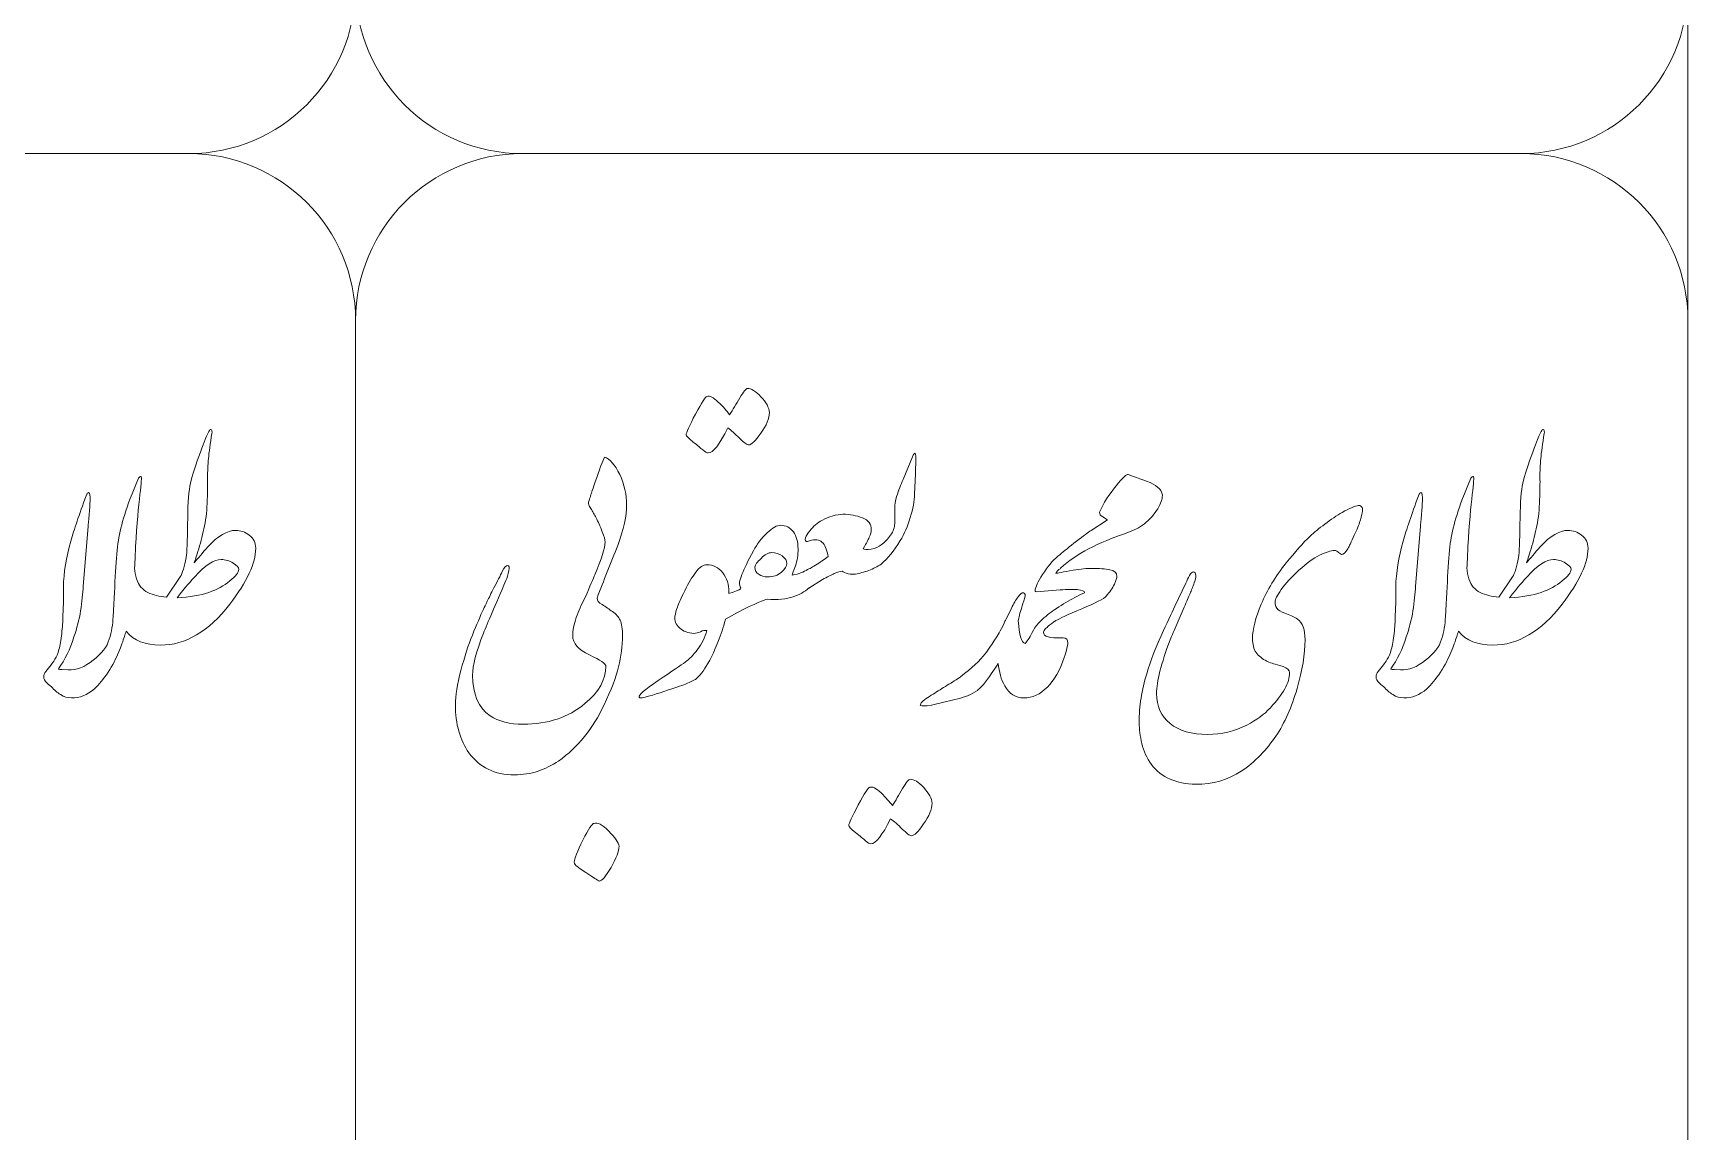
# Model space of a CAD drawing. Header units: millimetres. Extents: x 62 to 462, y 96 to 456.
# Drawn here: x 437.47 to 462.31, y 261.63 to 278.11 of the extents above; entities that cross this region are included whole.
import ezdxf

# ---------------------------------------------------------------- set-up
doc = ezdxf.new("R2010")
doc.units = ezdxf.units.MM
doc.header["$MEASUREMENT"] = 0
doc.layers.add('Layer 1', color=7, linetype='Continuous')

msp = doc.modelspace()

# ---------------------------------------------------------------- linework, layer by layer
at = {"layer": 'Layer 1', "color": 242, "lineweight": 18}
msp.add_lwpolyline([(62.3067, 95.8033), (462.3067, 95.8033), (462.3067, 455.8033), (62.3067, 455.8033), (62.3067, 95.8033)], close=True, dxfattribs=at)
at = {"layer": 'Layer 1', "color": 250, "lineweight": 18}
for points, knots in [([(424.8067, 296.3033), (424.8067, 296.3033), (439.8067, 296.3033), (439.8067, 296.3033), (441.1837, 296.3033), (442.3067, 295.1803), (442.3067, 293.8033), (442.3067, 293.8033), (442.3067, 278.8033), (442.3067, 278.8033), (442.3067, 277.4264), (441.1837, 276.3033), (439.8067, 276.3033), (439.8067, 276.3033), (424.8067, 276.3033), (424.8067, 276.3033), (423.4298, 276.3033), (422.3067, 277.4264), (422.3067, 278.8033), (422.3067, 278.8033), (422.3067, 293.8033), (422.3067, 293.8033), (422.3067, 295.1803), (423.4298, 296.3033), (424.8067, 296.3033)], [0, 0, 0, 0, 0.125, 0.125, 0.125, 0.25, 0.25, 0.25, 0.375, 0.375, 0.375, 0.5, 0.5, 0.5, 0.625, 0.625, 0.625, 0.75, 0.75, 0.75, 0.875, 0.875, 0.875, 1, 1, 1, 1]), ([(444.8067, 296.3033), (444.8067, 296.3033), (459.8067, 296.3033), (459.8067, 296.3033), (461.1837, 296.3033), (462.3067, 295.1803), (462.3067, 293.8033), (462.3067, 293.8033), (462.3067, 278.8033), (462.3067, 278.8033), (462.3067, 277.4264), (461.1837, 276.3033), (459.8067, 276.3033), (459.8067, 276.3033), (444.8067, 276.3033), (444.8067, 276.3033), (443.4298, 276.3033), (442.3067, 277.4264), (442.3067, 278.8033), (442.3067, 278.8033), (442.3067, 293.8033), (442.3067, 293.8033), (442.3067, 295.1803), (443.4298, 296.3033), (444.8067, 296.3033)], [0, 0, 0, 0, 0.125, 0.125, 0.125, 0.25, 0.25, 0.25, 0.375, 0.375, 0.375, 0.5, 0.5, 0.5, 0.625, 0.625, 0.625, 0.75, 0.75, 0.75, 0.875, 0.875, 0.875, 1, 1, 1, 1]), ([(424.8067, 276.3033), (424.8067, 276.3033), (439.8067, 276.3033), (439.8067, 276.3033), (441.1837, 276.3033), (442.3067, 275.1803), (442.3067, 273.8033), (442.3067, 273.8033), (442.3067, 258.8033), (442.3067, 258.8033), (442.3067, 257.4264), (441.1837, 256.3033), (439.8067, 256.3033), (439.8067, 256.3033), (424.8067, 256.3033), (424.8067, 256.3033), (423.4298, 256.3033), (422.3067, 257.4264), (422.3067, 258.8033), (422.3067, 258.8033), (422.3067, 273.8033), (422.3067, 273.8033), (422.3067, 275.1803), (423.4298, 276.3033), (424.8067, 276.3033)], [0, 0, 0, 0, 0.125, 0.125, 0.125, 0.25, 0.25, 0.25, 0.375, 0.375, 0.375, 0.5, 0.5, 0.5, 0.625, 0.625, 0.625, 0.75, 0.75, 0.75, 0.875, 0.875, 0.875, 1, 1, 1, 1]), ([(444.8067, 276.3033), (444.8067, 276.3033), (459.8067, 276.3033), (459.8067, 276.3033), (461.1837, 276.3033), (462.3067, 275.1803), (462.3067, 273.8033), (462.3067, 273.8033), (462.3067, 258.8033), (462.3067, 258.8033), (462.3067, 257.4264), (461.1837, 256.3033), (459.8067, 256.3033), (459.8067, 256.3033), (444.8067, 256.3033), (444.8067, 256.3033), (443.4298, 256.3033), (442.3067, 257.4264), (442.3067, 258.8033), (442.3067, 258.8033), (442.3067, 273.8033), (442.3067, 273.8033), (442.3067, 275.1803), (443.4298, 276.3033), (444.8067, 276.3033)], [0, 0, 0, 0, 0.125, 0.125, 0.125, 0.25, 0.25, 0.25, 0.375, 0.375, 0.375, 0.5, 0.5, 0.5, 0.625, 0.625, 0.625, 0.75, 0.75, 0.75, 0.875, 0.875, 0.875, 1, 1, 1, 1]), ([(447.2684, 272.0841), (447.2684, 272.1147), (447.3154, 272.217), (447.4095, 272.3945), (447.5036, 272.5709), (447.5612, 272.6591), (447.5812, 272.6591), (447.62, 272.6756), (447.6776, 272.6474), (447.7517, 272.5756), (447.827, 272.5027), (447.8834, 272.4392), (447.9222, 272.3839), (447.9681, 272.4592), (448.0198, 272.545), (448.0763, 272.6391), (448.1327, 272.7332), (448.1692, 272.7802), (448.188, 272.7802), (448.2456, 272.7802), (448.3138, 272.7379), (448.3926, 272.6544), (448.4726, 272.5709), (448.5137, 272.4921), (448.5184, 272.418), (448.5184, 272.331), (448.4761, 272.2275), (448.3914, 272.1088), (448.3079, 271.9912), (448.2479, 271.9324), (448.208, 271.9324), (448.1833, 271.9324), (448.1374, 271.9665), (448.0704, 272.0323), (448.0045, 272.0994), (447.9457, 272.1511), (447.8952, 272.1876), (447.7705, 271.9371), (447.6717, 271.8124), (447.5988, 271.8124), (447.58, 271.8124), (447.5542, 271.8266), (447.5189, 271.8571), (447.4871, 271.8842), (447.4377, 271.9253), (447.3695, 271.9806), (447.3013, 272.0359), (447.2684, 272.07), (447.2684, 272.0841)], [0, 0, 0, 0, 0.0625, 0.0625, 0.0625, 0.125, 0.125, 0.125, 0.1875, 0.1875, 0.1875, 0.25, 0.25, 0.25, 0.3125, 0.3125, 0.3125, 0.375, 0.375, 0.375, 0.4375, 0.4375, 0.4375, 0.5, 0.5, 0.5, 0.5625, 0.5625, 0.5625, 0.625, 0.625, 0.625, 0.6875, 0.6875, 0.6875, 0.75, 0.75, 0.75, 0.8125, 0.8125, 0.8125, 0.875, 0.875, 0.875, 0.9375, 0.9375, 0.9375, 1, 1, 1, 1]), ([(438.9892, 270.0833), (438.9943, 270.0275), (439.0045, 269.9738), (439.0195, 269.9216), (439.0501, 269.8275), (439.1065, 269.7593), (439.1889, 269.7193), (439.2712, 269.6793), (439.3641, 269.6558), (439.4676, 269.6487), (439.4676, 269.6487), (439.6745, 269.9521), (439.6745, 269.9521), (439.7086, 270.0098), (439.7392, 270.1074), (439.7639, 270.2449), (439.7756, 270.3202), (439.7827, 270.4872), (439.7851, 270.7424), (439.7874, 270.9987), (439.798, 271.1892), (439.8192, 271.3127), (439.8427, 271.4279), (439.8874, 271.5761), (439.9532, 271.7584), (440.0202, 271.9418), (440.0614, 272.0476), (440.0755, 272.0759), (440.0908, 272.1041), (440.1026, 272.1276), (440.112, 272.1464), (440.1237, 272.1652), (440.1343, 272.1687), (440.1425, 272.1582), (440.1519, 272.1476), (440.1543, 272.1299), (440.1496, 272.1041), (440.1249, 271.95), (440.1073, 271.8254), (440.0979, 271.7278), (440.0896, 271.6302), (440.0849, 271.5373), (440.0861, 271.4491), (440.0873, 271.3609), (440.0861, 271.2468), (440.0814, 271.1069), (440.0767, 270.967), (440.0626, 270.8376), (440.0391, 270.72), (440.0167, 270.6012), (439.9885, 270.4872), (439.9532, 270.3755), (439.9191, 270.2649), (439.8956, 270.1944), (439.885, 270.1638), (439.9403, 270.2332), (440.0073, 270.312), (440.0884, 270.4025), (440.2413, 270.5683), (440.3812, 270.6506), (440.5047, 270.6506), (440.58, 270.6506), (440.6494, 270.6259), (440.7117, 270.5777), (440.7752, 270.5319), (440.8081, 270.4672), (440.8081, 270.3813), (440.8081, 270.1603), (440.6776, 269.8816), (440.4189, 269.5429), (440.1014, 269.1337), (439.7545, 268.9291), (439.3782, 268.9291), (439.1515, 268.9291), (438.9798, 268.9978), (438.8622, 269.1361), (438.8537, 269.1085), (438.8454, 269.0834), (438.8372, 269.0608), (438.8172, 268.9926), (438.7878, 268.9115), (438.749, 268.8186), (438.7114, 268.7257), (438.6585, 268.6269), (438.5915, 268.5234), (438.5233, 268.4199), (438.4551, 268.3364), (438.3857, 268.2718), (438.2787, 268.1789), (438.1646, 268.1342), (438.0447, 268.1365), (437.9835, 268.1389), (437.9271, 268.1553), (437.8765, 268.1859), (437.8283, 268.2177), (437.7836, 268.2576), (437.7425, 268.3035), (437.7048, 268.3329), (437.6825, 268.3529), (437.6731, 268.3611), (437.6413, 268.3917), (437.6249, 268.4223), (437.6249, 268.454), (437.6249, 268.4775), (437.6366, 268.5046), (437.659, 268.534), (437.6825, 268.5634), (437.7083, 268.5975), (437.7389, 268.6339), (437.7519, 268.6516), (437.7707, 268.6798), (437.793, 268.7163), (437.8165, 268.7527), (437.8365, 268.8021), (437.8542, 268.8632), (437.8706, 268.9232), (437.8859, 269.0032), (437.8965, 269.102), (437.9059, 269.2007), (437.9118, 269.2866), (437.9141, 269.3571), (437.9141, 269.3571), (437.9212, 269.5712), (437.9212, 269.5712), (437.9235, 269.6441), (437.9235, 269.7217), (437.9212, 269.8016), (437.9259, 270.0133), (437.9623, 270.2426), (438.0317, 270.4907), (438.0799, 270.6589), (438.1564, 270.8847), (438.2622, 271.1692), (438.2693, 271.1881), (438.2763, 271.1998), (438.2834, 271.2069), (438.2893, 271.2139), (438.2951, 271.2174), (438.2998, 271.2174), (438.3163, 271.2151), (438.3234, 271.1716), (438.321, 271.0869), (438.3187, 271.0458), (438.314, 270.9787), (438.3069, 270.887), (438.2998, 270.7929), (438.2951, 270.733), (438.2928, 270.7083), (438.2928, 270.7083), (438.2175, 269.8122), (438.2175, 269.8122), (438.2128, 269.704), (438.1999, 269.5817), (438.1799, 269.443), (438.1564, 269.3101), (438.1235, 269.1807), (438.0799, 269.0537), (438.02, 268.868), (437.9424, 268.708), (437.8483, 268.5751), (437.853, 268.5657), (437.8718, 268.561), (437.9036, 268.561), (437.9036, 268.561), (437.9906, 268.5575), (437.9906, 268.5575), (438.1164, 268.5528), (438.2422, 268.601), (438.3692, 268.701), (438.495, 268.8009), (438.5762, 268.9068), (438.6103, 269.0173), (438.6444, 269.129), (438.6632, 269.2407), (438.6656, 269.3536), (438.6808, 269.6135), (438.6938, 269.8393), (438.7032, 270.0309), (438.7126, 270.2226), (438.7267, 270.3778), (438.7467, 270.4978), (438.7655, 270.6166), (438.7973, 270.7471), (438.8408, 270.887), (438.8843, 271.0269), (438.9537, 271.208), (439.0477, 271.4315), (439.0618, 271.4538), (439.0736, 271.4632), (439.0854, 271.4585), (439.0971, 271.4538), (439.0924, 271.3644), (439.0701, 271.1881), (439.0477, 271.0128), (439.0254, 270.753), (439.003, 270.4084), (439.0007, 270.3188), (438.9961, 270.2108), (438.9892, 270.0833)], [0, 0, 0, 0, 0.0151515, 0.0151515, 0.0151515, 0.030303, 0.030303, 0.030303, 0.0454545, 0.0454545, 0.0454545, 0.0606061, 0.0606061, 0.0606061, 0.0757576, 0.0757576, 0.0757576, 0.0909091, 0.0909091, 0.0909091, 0.1060606, 0.1060606, 0.1060606, 0.1212121, 0.1212121, 0.1212121, 0.1363636, 0.1363636, 0.1363636, 0.1515152, 0.1515152, 0.1515152, 0.1666667, 0.1666667, 0.1666667, 0.1818182, 0.1818182, 0.1818182, 0.1969697, 0.1969697, 0.1969697, 0.2121212, 0.2121212, 0.2121212, 0.2272727, 0.2272727, 0.2272727, 0.2424242, 0.2424242, 0.2424242, 0.2575758, 0.2575758, 0.2575758, 0.2727273, 0.2727273, 0.2727273, 0.2878788, 0.2878788, 0.2878788, 0.3030303, 0.3030303, 0.3030303, 0.3181818, 0.3181818, 0.3181818, 0.3333333, 0.3333333, 0.3333333, 0.3484848, 0.3484848, 0.3484848, 0.3636364, 0.3636364, 0.3636364, 0.3787879, 0.3787879, 0.3787879, 0.3939394, 0.3939394, 0.3939394, 0.4090909, 0.4090909, 0.4090909, 0.4242424, 0.4242424, 0.4242424, 0.4393939, 0.4393939, 0.4393939, 0.4545455, 0.4545455, 0.4545455, 0.469697, 0.469697, 0.469697, 0.4848485, 0.4848485, 0.4848485, 0.5, 0.5, 0.5, 0.5151515, 0.5151515, 0.5151515, 0.530303, 0.530303, 0.530303, 0.5454545, 0.5454545, 0.5454545, 0.5606061, 0.5606061, 0.5606061, 0.5757576, 0.5757576, 0.5757576, 0.5909091, 0.5909091, 0.5909091, 0.6060606, 0.6060606, 0.6060606, 0.6212121, 0.6212121, 0.6212121, 0.6363636, 0.6363636, 0.6363636, 0.6515152, 0.6515152, 0.6515152, 0.6666667, 0.6666667, 0.6666667, 0.6818182, 0.6818182, 0.6818182, 0.6969697, 0.6969697, 0.6969697, 0.7121212, 0.7121212, 0.7121212, 0.7272727, 0.7272727, 0.7272727, 0.7424242, 0.7424242, 0.7424242, 0.7575758, 0.7575758, 0.7575758, 0.7727273, 0.7727273, 0.7727273, 0.7878788, 0.7878788, 0.7878788, 0.8030303, 0.8030303, 0.8030303, 0.8181818, 0.8181818, 0.8181818, 0.8333333, 0.8333333, 0.8333333, 0.8484848, 0.8484848, 0.8484848, 0.8636364, 0.8636364, 0.8636364, 0.8787879, 0.8787879, 0.8787879, 0.8939394, 0.8939394, 0.8939394, 0.9090909, 0.9090909, 0.9090909, 0.9242424, 0.9242424, 0.9242424, 0.9393939, 0.9393939, 0.9393939, 0.9545455, 0.9545455, 0.9545455, 0.969697, 0.969697, 0.969697, 0.9848485, 0.9848485, 0.9848485, 1, 1, 1, 1]), ([(458.9892, 270.0833), (458.9943, 270.0275), (459.0045, 269.9738), (459.0195, 269.9216), (459.0501, 269.8275), (459.1065, 269.7593), (459.1889, 269.7193), (459.2712, 269.6793), (459.3641, 269.6558), (459.4676, 269.6487), (459.4676, 269.6487), (459.6745, 269.9521), (459.6745, 269.9521), (459.7086, 270.0098), (459.7392, 270.1074), (459.7639, 270.2449), (459.7756, 270.3202), (459.7827, 270.4872), (459.7851, 270.7424), (459.7874, 270.9987), (459.798, 271.1892), (459.8192, 271.3127), (459.8427, 271.4279), (459.8874, 271.5761), (459.9532, 271.7584), (460.0202, 271.9418), (460.0614, 272.0476), (460.0755, 272.0759), (460.0908, 272.1041), (460.1026, 272.1276), (460.112, 272.1464), (460.1237, 272.1652), (460.1343, 272.1687), (460.1425, 272.1582), (460.1519, 272.1476), (460.1543, 272.1299), (460.1496, 272.1041), (460.1249, 271.95), (460.1073, 271.8254), (460.0979, 271.7278), (460.0896, 271.6302), (460.0849, 271.5373), (460.0861, 271.4491), (460.0873, 271.3609), (460.0861, 271.2468), (460.0814, 271.1069), (460.0767, 270.967), (460.0626, 270.8376), (460.0391, 270.72), (460.0167, 270.6012), (459.9885, 270.4872), (459.9532, 270.3755), (459.9191, 270.2649), (459.8956, 270.1944), (459.885, 270.1638), (459.9403, 270.2332), (460.0073, 270.312), (460.0884, 270.4025), (460.2413, 270.5683), (460.3812, 270.6506), (460.5047, 270.6506), (460.58, 270.6506), (460.6494, 270.6259), (460.7117, 270.5777), (460.7752, 270.5319), (460.8081, 270.4672), (460.8081, 270.3813), (460.8081, 270.1603), (460.6776, 269.8816), (460.4189, 269.5429), (460.1014, 269.1337), (459.7545, 268.9291), (459.3782, 268.9291), (459.1515, 268.9291), (458.9798, 268.9978), (458.8622, 269.1361), (458.8537, 269.1085), (458.8454, 269.0834), (458.8372, 269.0608), (458.8172, 268.9926), (458.7878, 268.9115), (458.749, 268.8186), (458.7114, 268.7257), (458.6585, 268.6269), (458.5915, 268.5234), (458.5233, 268.4199), (458.4551, 268.3364), (458.3857, 268.2718), (458.2787, 268.1789), (458.1646, 268.1342), (458.0447, 268.1365), (457.9835, 268.1389), (457.9271, 268.1553), (457.8765, 268.1859), (457.8283, 268.2177), (457.7836, 268.2576), (457.7425, 268.3035), (457.7048, 268.3329), (457.6825, 268.3529), (457.6731, 268.3611), (457.6413, 268.3917), (457.6249, 268.4223), (457.6249, 268.454), (457.6249, 268.4775), (457.6366, 268.5046), (457.659, 268.534), (457.6825, 268.5634), (457.7083, 268.5975), (457.7389, 268.6339), (457.7519, 268.6516), (457.7707, 268.6798), (457.793, 268.7163), (457.8165, 268.7527), (457.8365, 268.8021), (457.8542, 268.8632), (457.8706, 268.9232), (457.8859, 269.0032), (457.8965, 269.102), (457.9059, 269.2007), (457.9118, 269.2866), (457.9141, 269.3571), (457.9141, 269.3571), (457.9212, 269.5712), (457.9212, 269.5712), (457.9235, 269.6441), (457.9235, 269.7217), (457.9212, 269.8016), (457.9259, 270.0133), (457.9623, 270.2426), (458.0317, 270.4907), (458.0799, 270.6589), (458.1564, 270.8847), (458.2622, 271.1692), (458.2693, 271.1881), (458.2763, 271.1998), (458.2834, 271.2069), (458.2893, 271.2139), (458.2951, 271.2174), (458.2998, 271.2174), (458.3163, 271.2151), (458.3234, 271.1716), (458.321, 271.0869), (458.3187, 271.0458), (458.314, 270.9787), (458.3069, 270.887), (458.2998, 270.7929), (458.2951, 270.733), (458.2928, 270.7083), (458.2928, 270.7083), (458.2175, 269.8122), (458.2175, 269.8122), (458.2128, 269.704), (458.1999, 269.5817), (458.1799, 269.443), (458.1564, 269.3101), (458.1235, 269.1807), (458.0799, 269.0537), (458.02, 268.868), (457.9424, 268.708), (457.8483, 268.5751), (457.853, 268.5657), (457.8718, 268.561), (457.9036, 268.561), (457.9036, 268.561), (457.9906, 268.5575), (457.9906, 268.5575), (458.1164, 268.5528), (458.2422, 268.601), (458.3692, 268.701), (458.495, 268.8009), (458.5762, 268.9068), (458.6103, 269.0173), (458.6444, 269.129), (458.6632, 269.2407), (458.6656, 269.3536), (458.6808, 269.6135), (458.6938, 269.8393), (458.7032, 270.0309), (458.7126, 270.2226), (458.7267, 270.3778), (458.7467, 270.4978), (458.7655, 270.6166), (458.7973, 270.7471), (458.8408, 270.887), (458.8843, 271.0269), (458.9537, 271.208), (459.0477, 271.4315), (459.0618, 271.4538), (459.0736, 271.4632), (459.0854, 271.4585), (459.0971, 271.4538), (459.0924, 271.3644), (459.0701, 271.1881), (459.0477, 271.0128), (459.0254, 270.753), (459.003, 270.4084), (459.0007, 270.3188), (458.9961, 270.2108), (458.9892, 270.0833)], [0, 0, 0, 0, 0.0151515, 0.0151515, 0.0151515, 0.030303, 0.030303, 0.030303, 0.0454545, 0.0454545, 0.0454545, 0.0606061, 0.0606061, 0.0606061, 0.0757576, 0.0757576, 0.0757576, 0.0909091, 0.0909091, 0.0909091, 0.1060606, 0.1060606, 0.1060606, 0.1212121, 0.1212121, 0.1212121, 0.1363636, 0.1363636, 0.1363636, 0.1515152, 0.1515152, 0.1515152, 0.1666667, 0.1666667, 0.1666667, 0.1818182, 0.1818182, 0.1818182, 0.1969697, 0.1969697, 0.1969697, 0.2121212, 0.2121212, 0.2121212, 0.2272727, 0.2272727, 0.2272727, 0.2424242, 0.2424242, 0.2424242, 0.2575758, 0.2575758, 0.2575758, 0.2727273, 0.2727273, 0.2727273, 0.2878788, 0.2878788, 0.2878788, 0.3030303, 0.3030303, 0.3030303, 0.3181818, 0.3181818, 0.3181818, 0.3333333, 0.3333333, 0.3333333, 0.3484848, 0.3484848, 0.3484848, 0.3636364, 0.3636364, 0.3636364, 0.3787879, 0.3787879, 0.3787879, 0.3939394, 0.3939394, 0.3939394, 0.4090909, 0.4090909, 0.4090909, 0.4242424, 0.4242424, 0.4242424, 0.4393939, 0.4393939, 0.4393939, 0.4545455, 0.4545455, 0.4545455, 0.469697, 0.469697, 0.469697, 0.4848485, 0.4848485, 0.4848485, 0.5, 0.5, 0.5, 0.5151515, 0.5151515, 0.5151515, 0.530303, 0.530303, 0.530303, 0.5454545, 0.5454545, 0.5454545, 0.5606061, 0.5606061, 0.5606061, 0.5757576, 0.5757576, 0.5757576, 0.5909091, 0.5909091, 0.5909091, 0.6060606, 0.6060606, 0.6060606, 0.6212121, 0.6212121, 0.6212121, 0.6363636, 0.6363636, 0.6363636, 0.6515152, 0.6515152, 0.6515152, 0.6666667, 0.6666667, 0.6666667, 0.6818182, 0.6818182, 0.6818182, 0.6969697, 0.6969697, 0.6969697, 0.7121212, 0.7121212, 0.7121212, 0.7272727, 0.7272727, 0.7272727, 0.7424242, 0.7424242, 0.7424242, 0.7575758, 0.7575758, 0.7575758, 0.7727273, 0.7727273, 0.7727273, 0.7878788, 0.7878788, 0.7878788, 0.8030303, 0.8030303, 0.8030303, 0.8181818, 0.8181818, 0.8181818, 0.8333333, 0.8333333, 0.8333333, 0.8484848, 0.8484848, 0.8484848, 0.8636364, 0.8636364, 0.8636364, 0.8787879, 0.8787879, 0.8787879, 0.8939394, 0.8939394, 0.8939394, 0.9090909, 0.9090909, 0.9090909, 0.9242424, 0.9242424, 0.9242424, 0.9393939, 0.9393939, 0.9393939, 0.9545455, 0.9545455, 0.9545455, 0.969697, 0.969697, 0.969697, 0.9848485, 0.9848485, 0.9848485, 1, 1, 1, 1]), ([(450.1965, 270.4343), (450.2517, 270.4731), (450.2988, 270.5213), (450.3376, 270.5789), (450.3787, 270.6366), (450.3999, 270.6942), (450.3999, 270.7518), (450.3999, 270.7518), (450.3999, 270.9788), (450.3999, 270.9788), (450.3999, 271.034), (450.4093, 271.0952), (450.427, 271.161), (450.4599, 271.2527), (450.4928, 271.3374), (450.5269, 271.4127), (450.5269, 271.4127), (450.668, 271.7537), (450.668, 271.7537), (450.6704, 271.7702), (450.6821, 271.789), (450.7033, 271.809), (450.7127, 271.809), (450.7162, 271.7854), (450.7162, 271.7372), (450.7162, 271.7372), (450.7104, 271.4926), (450.7104, 271.4926), (450.7104, 271.4926), (450.6962, 271.1963), (450.6962, 271.1963), (450.6962, 271.0928), (450.6751, 270.9752), (450.6339, 270.8447), (450.5951, 270.713), (450.5445, 270.5978), (450.4822, 270.4966), (450.3885, 270.3432), (450.2937, 270.2259), (450.1976, 270.146), (450.1976, 270.146), (450.1965, 270.1438), (450.1965, 270.1438), (450.1412, 270.1074), (450.0789, 270.0756), (450.0107, 270.0498), (449.9413, 270.0227), (449.8743, 270.0051), (449.8108, 269.9957), (449.7755, 269.9886), (449.739, 269.991), (449.7002, 270.0004), (449.6614, 270.011), (449.6308, 270.0227), (449.6108, 270.0368), (449.5826, 270.0368), (449.5438, 270.0251), (449.4933, 270.0027), (449.445, 269.9816), (449.3851, 269.9522), (449.3145, 269.9134), (449.3145, 269.9134), (449.1111, 269.7852), (449.1111, 269.7852), (449.1111, 269.7852), (449.1108, 269.7861), (449.1108, 269.7861), (449.0462, 269.7286), (448.9686, 269.6851), (448.8771, 269.6558), (448.7736, 269.6158), (448.6431, 269.6041), (448.4843, 269.617), (448.4514, 269.617), (448.3044, 269.5523), (448.0398, 269.4206), (448.0398, 269.4206), (447.8581, 269.3204), (447.8581, 269.3204), (447.8581, 269.3204), (447.8446, 269.2678), (447.8446, 269.2678), (447.8305, 269.2101), (447.8129, 269.1549), (447.7952, 269.1043), (447.7141, 268.8821), (447.64, 268.7174), (447.5706, 268.6116), (447.5024, 268.5058), (447.4483, 268.4411), (447.4095, 268.4152), (447.3696, 268.3905), (447.3119, 268.3635), (447.2331, 268.3341), (447.1555, 268.3059), (447.0368, 268.2659), (446.8768, 268.2141), (446.7169, 268.1624), (446.6228, 268.1365), (446.5923, 268.1365), (446.5746, 268.1365), (446.5652, 268.1412), (446.5652, 268.1506), (446.5464, 268.1753), (446.6417, 268.2588), (446.851, 268.3988), (447.0603, 268.5387), (447.1955, 268.6304), (447.2555, 268.6739), (447.3166, 268.7174), (447.379, 268.7809), (447.4413, 268.8656), (447.5048, 268.9491), (447.5518, 269.0443), (447.5812, 269.149), (447.5495, 269.1537), (447.5165, 269.1478), (447.4836, 269.1302), (447.4495, 269.1137), (447.4166, 269.1043), (447.3848, 269.1043), (447.3002, 269.1067), (447.2284, 269.1349), (447.1708, 269.1878), (447.1144, 269.2395), (447.0897, 269.2983), (447.0991, 269.363), (447.1085, 269.4018), (447.1214, 269.4477), (447.1391, 269.4994), (447.1555, 269.5512), (447.192, 269.6335), (447.2473, 269.7452), (447.3025, 269.8581), (447.3578, 269.951), (447.4142, 270.0239), (447.4707, 270.098), (447.5259, 270.1344), (447.5812, 270.1344), (447.6753, 270.1344), (447.7541, 270.0944), (447.8176, 270.0145), (447.8811, 269.9333), (447.9117, 269.8369), (447.9117, 269.7252), (447.9117, 269.7252), (447.9115, 269.7016), (447.9115, 269.7016), (447.9115, 269.7016), (447.9763, 269.724), (447.9763, 269.724), (448.0527, 269.7522), (448.0916, 269.7722), (448.0916, 269.7863), (448.0774, 269.8098), (448.0704, 269.8381), (448.0704, 269.8722), (448.0751, 269.9027), (448.0868, 269.9404), (448.1057, 269.9862), (448.1374, 270.0709), (448.1962, 270.1908), (448.2809, 270.3449), (448.3338, 270.446), (448.4008, 270.5354), (448.4843, 270.613), (448.5666, 270.6894), (448.6337, 270.7271), (448.6842, 270.7271), (448.7642, 270.7271), (448.83, 270.693), (448.8806, 270.6271), (448.9265, 270.5624), (448.9488, 270.4778), (448.9488, 270.3719), (448.9488, 270.2779), (448.9359, 270.1932), (448.91, 270.1191), (448.8829, 270.0439), (448.8665, 269.998), (448.8594, 269.9792), (448.8594, 269.9792), (448.9006, 269.9862), (448.9006, 269.9862), (448.99, 270.0086), (449.0605, 270.0391), (449.1111, 270.0756), (449.1111, 270.0756), (449.1132, 270.072), (449.1132, 270.072), (449.1543, 270.0933), (449.2123, 270.1282), (449.2863, 270.178), (449.3028, 270.1874), (449.3404, 270.2144), (449.4004, 270.2579), (449.4004, 270.2944), (449.3839, 270.3473), (449.3521, 270.4167), (449.318, 270.479), (449.271, 270.5096), (449.211, 270.5096), (449.1722, 270.5096), (449.1322, 270.5002), (449.0899, 270.4813), (449.0605, 270.4813), (449.0511, 270.5013), (449.0629, 270.5401), (449.0723, 270.5684), (449.0923, 270.6025), (449.1252, 270.6436), (449.1758, 270.7083), (449.2381, 270.7624), (449.3145, 270.8059), (449.3627, 270.8318), (449.4121, 270.8506), (449.4627, 270.8647), (449.525, 270.8835), (449.5767, 270.8929), (449.6214, 270.8929), (449.7261, 270.8929), (449.8249, 270.8741), (449.9178, 270.8376), (450.0048, 270.8035), (450.0483, 270.7436), (450.0483, 270.6577), (450.0483, 270.6283), (450.0377, 270.5919), (450.0177, 270.5484), (450.006, 270.5225), (449.9954, 270.499), (449.9848, 270.479), (449.9742, 270.4578), (449.9554, 270.4237), (449.9272, 270.3755), (449.9436, 270.3614), (449.9824, 270.3602), (450.0448, 270.3696), (450.1071, 270.3802), (450.1576, 270.4014), (450.1965, 270.4343)], [0, 0, 0, 0, 0.0125, 0.0125, 0.0125, 0.025, 0.025, 0.025, 0.0375, 0.0375, 0.0375, 0.05, 0.05, 0.05, 0.0625, 0.0625, 0.0625, 0.075, 0.075, 0.075, 0.0875, 0.0875, 0.0875, 0.1, 0.1, 0.1, 0.1125, 0.1125, 0.1125, 0.125, 0.125, 0.125, 0.1375, 0.1375, 0.1375, 0.15, 0.15, 0.15, 0.1625, 0.1625, 0.1625, 0.175, 0.175, 0.175, 0.1875, 0.1875, 0.1875, 0.2, 0.2, 0.2, 0.2125, 0.2125, 0.2125, 0.225, 0.225, 0.225, 0.2375, 0.2375, 0.2375, 0.25, 0.25, 0.25, 0.2625, 0.2625, 0.2625, 0.275, 0.275, 0.275, 0.2875, 0.2875, 0.2875, 0.3, 0.3, 0.3, 0.3125, 0.3125, 0.3125, 0.325, 0.325, 0.325, 0.3375, 0.3375, 0.3375, 0.35, 0.35, 0.35, 0.3625, 0.3625, 0.3625, 0.375, 0.375, 0.375, 0.3875, 0.3875, 0.3875, 0.4, 0.4, 0.4, 0.4125, 0.4125, 0.4125, 0.425, 0.425, 0.425, 0.4375, 0.4375, 0.4375, 0.45, 0.45, 0.45, 0.4625, 0.4625, 0.4625, 0.475, 0.475, 0.475, 0.4875, 0.4875, 0.4875, 0.5, 0.5, 0.5, 0.5125, 0.5125, 0.5125, 0.525, 0.525, 0.525, 0.5375, 0.5375, 0.5375, 0.55, 0.55, 0.55, 0.5625, 0.5625, 0.5625, 0.575, 0.575, 0.575, 0.5875, 0.5875, 0.5875, 0.6, 0.6, 0.6, 0.6125, 0.6125, 0.6125, 0.625, 0.625, 0.625, 0.6375, 0.6375, 0.6375, 0.65, 0.65, 0.65, 0.6625, 0.6625, 0.6625, 0.675, 0.675, 0.675, 0.6875, 0.6875, 0.6875, 0.7, 0.7, 0.7, 0.7125, 0.7125, 0.7125, 0.725, 0.725, 0.725, 0.7375, 0.7375, 0.7375, 0.75, 0.75, 0.75, 0.7625, 0.7625, 0.7625, 0.775, 0.775, 0.775, 0.7875, 0.7875, 0.7875, 0.8, 0.8, 0.8, 0.8125, 0.8125, 0.8125, 0.825, 0.825, 0.825, 0.8375, 0.8375, 0.8375, 0.85, 0.85, 0.85, 0.8625, 0.8625, 0.8625, 0.875, 0.875, 0.875, 0.8875, 0.8875, 0.8875, 0.9, 0.9, 0.9, 0.9125, 0.9125, 0.9125, 0.925, 0.925, 0.925, 0.9375, 0.9375, 0.9375, 0.95, 0.95, 0.95, 0.9625, 0.9625, 0.9625, 0.975, 0.975, 0.975, 0.9875, 0.9875, 0.9875, 1, 1, 1, 1]), ([(446.0655, 268.6092), (446.0655, 268.6481), (445.9831, 268.7057), (445.8173, 268.7809), (445.6492, 268.8597), (445.5657, 268.955), (445.5657, 269.0679), (445.5657, 269.1478), (445.5833, 269.2395), (445.6198, 269.3418), (445.6551, 269.443), (445.6974, 269.5406), (445.748, 269.6323), (445.748, 269.6323), (445.7492, 269.6344), (445.7492, 269.6344), (445.7492, 269.6344), (445.7491, 269.6347), (445.7491, 269.6347), (445.8267, 269.8181), (445.8761, 269.9345), (445.8973, 269.9827), (446.0008, 270.2238), (446.0525, 270.3884), (446.0525, 270.4755), (446.0525, 270.5049), (446.0384, 270.5566), (446.0102, 270.6307), (445.9784, 270.7106), (445.9478, 270.7812), (445.9173, 270.84), (445.9043, 270.8635), (445.8902, 270.8859), (445.8761, 270.9094), (445.862, 270.9329), (445.8502, 270.9552), (445.8385, 270.9788), (445.8103, 271.0199), (445.7997, 271.0517), (445.8044, 271.0752), (445.8244, 271.1387), (445.8432, 271.1963), (445.8596, 271.2469), (445.8749, 271.2974), (445.8902, 271.3409), (445.9043, 271.3774), (445.9655, 271.562), (446.0125, 271.6855), (446.0454, 271.7502), (446.1231, 271.7243), (446.1995, 271.6373), (446.2724, 271.4879), (446.3418, 271.3386), (446.3759, 271.1857), (446.3759, 271.0305), (446.3759, 270.8694), (446.3312, 270.6671), (446.2418, 270.4237), (446.1889, 270.2932), (446.136, 270.1615), (446.0842, 270.0286), (446.0325, 269.8969), (445.9819, 269.7652), (445.9314, 269.6347), (445.9314, 269.6347), (445.9311, 269.6341), (445.9311, 269.6341), (445.9311, 269.6341), (445.9314, 269.6323), (445.9314, 269.6323), (445.9314, 269.6006), (445.9573, 269.5676), (446.009, 269.5359), (446.0607, 269.5041), (446.1125, 269.4688), (446.1654, 269.4312), (446.2183, 269.3924), (446.256, 269.3501), (446.2795, 269.3019), (446.3018, 269.249), (446.3136, 269.1713), (446.3136, 269.0679), (446.3136, 268.9162), (446.2936, 268.7609), (446.2548, 268.6022), (446.216, 268.4481), (446.1431, 268.2576), (446.0372, 268.0307), (445.8702, 267.6791), (445.6433, 267.3992), (445.3552, 267.1899), (445.2505, 267.1229), (445.1471, 267.0723), (445.0459, 267.0382), (444.9354, 267.0018), (444.8166, 266.9829), (444.6908, 266.9829), (444.3945, 266.9829), (444.1675, 267.0935), (444.0088, 267.3134), (443.8735, 267.5015), (443.8053, 267.7438), (443.8053, 268.0377), (443.8053, 268.1683), (443.8324, 268.3388), (443.8876, 268.5505), (443.9429, 268.7551), (444.0005, 268.9315), (444.0605, 269.0808), (444.1252, 269.2348), (444.1793, 269.3654), (444.2251, 269.47), (444.2392, 269.4959), (444.2592, 269.5347), (444.2839, 269.5864), (444.3098, 269.637), (444.3415, 269.7052), (444.3804, 269.7875), (444.4086, 269.8381), (444.4333, 269.8839), (444.4544, 269.9251), (444.4768, 269.9663), (444.4944, 270.0039), (444.5085, 270.0356), (444.5426, 270.098), (444.5685, 270.1274), (444.5873, 270.125), (444.6132, 270.1203), (444.6191, 270.0944), (444.6085, 270.0462), (444.5967, 269.9886), (444.5814, 269.9392), (444.5638, 269.8981), (444.4003, 269.5206), (444.2875, 269.2584), (444.2251, 269.109), (444.1181, 268.835), (444.064, 268.6245), (444.064, 268.4752), (444.064, 268.1918), (444.151, 267.9907), (444.3251, 267.8684), (444.4544, 267.7837), (444.6202, 267.7414), (444.8249, 267.7414), (445.1929, 267.7414), (445.4998, 267.8449), (445.748, 268.0507), (445.9596, 268.2282), (446.0655, 268.414), (446.0655, 268.6092)], [0, 0, 0, 0, 0.02, 0.02, 0.02, 0.04, 0.04, 0.04, 0.06, 0.06, 0.06, 0.08, 0.08, 0.08, 0.1, 0.1, 0.1, 0.12, 0.12, 0.12, 0.14, 0.14, 0.14, 0.16, 0.16, 0.16, 0.18, 0.18, 0.18, 0.2, 0.2, 0.2, 0.22, 0.22, 0.22, 0.24, 0.24, 0.24, 0.26, 0.26, 0.26, 0.28, 0.28, 0.28, 0.3, 0.3, 0.3, 0.32, 0.32, 0.32, 0.34, 0.34, 0.34, 0.36, 0.36, 0.36, 0.38, 0.38, 0.38, 0.4, 0.4, 0.4, 0.42, 0.42, 0.42, 0.44, 0.44, 0.44, 0.46, 0.46, 0.46, 0.48, 0.48, 0.48, 0.5, 0.5, 0.5, 0.52, 0.52, 0.52, 0.54, 0.54, 0.54, 0.56, 0.56, 0.56, 0.58, 0.58, 0.58, 0.6, 0.6, 0.6, 0.62, 0.62, 0.62, 0.64, 0.64, 0.64, 0.66, 0.66, 0.66, 0.68, 0.68, 0.68, 0.7, 0.7, 0.7, 0.72, 0.72, 0.72, 0.74, 0.74, 0.74, 0.76, 0.76, 0.76, 0.78, 0.78, 0.78, 0.8, 0.8, 0.8, 0.82, 0.82, 0.82, 0.84, 0.84, 0.84, 0.86, 0.86, 0.86, 0.88, 0.88, 0.88, 0.9, 0.9, 0.9, 0.92, 0.92, 0.92, 0.94, 0.94, 0.94, 0.96, 0.96, 0.96, 0.98, 0.98, 0.98, 1, 1, 1, 1]), ([(452.8812, 270.2896), (452.9388, 270.3379), (453.0211, 270.4037), (453.1293, 270.4896), (453.2351, 270.5695), (453.3069, 270.6224), (453.3468, 270.6471), (453.3468, 270.6471), (453.5938, 270.8094), (453.5938, 270.8094), (453.5879, 270.8141), (453.5632, 270.8294), (453.5221, 270.8541), (453.4903, 270.8706), (453.4738, 270.8929), (453.4738, 270.9235), (453.5338, 271.0563), (453.6161, 271.1881), (453.722, 271.3198), (453.8254, 271.4432), (453.8854, 271.4997), (453.9042, 271.4879), (454.09, 271.4244), (454.2006, 271.3833), (454.2347, 271.368), (454.357, 271.3103), (454.4181, 271.2445), (454.4181, 271.1716), (454.4181, 271.121), (454.3946, 271.0552), (454.3487, 270.9752), (454.2982, 270.8964), (454.2405, 270.8294), (454.177, 270.7718), (454.1053, 270.7118), (454.0218, 270.6636), (453.9254, 270.6271), (453.6749, 270.5425), (453.4703, 270.4578), (453.3104, 270.3731), (453.153, 270.291), (453.0115, 270.194), (452.8872, 270.0812), (452.8872, 270.0812), (452.8823, 270.0733), (452.8823, 270.0733), (452.8565, 270.058), (452.84, 270.0427), (452.8318, 270.0286), (452.8235, 270.0145), (452.82, 270.0074), (452.82, 270.0051), (452.84, 270.0098), (452.927, 270.0251), (453.0787, 270.0533), (453.1904, 270.0709), (453.2845, 270.0803), (453.3609, 270.0803), (453.4703, 270.0803), (453.5608, 270.0733), (453.629, 270.0603), (453.7008, 270.0462), (453.7361, 270.0133), (453.7361, 269.9604), (453.7361, 269.9392), (453.7231, 269.9004), (453.6984, 269.8428), (453.6655, 269.7828), (453.6243, 269.7228), (453.5738, 269.6641), (453.5397, 269.6241), (453.4174, 269.5617), (453.2069, 269.4747), (452.9976, 269.3865), (452.8682, 269.3277), (452.82, 269.2972), (452.7718, 269.2654), (452.7353, 269.2395), (452.7095, 269.2196), (452.6956, 269.2012), (452.6804, 269.1876), (452.664, 269.179), (452.6281, 269.1378), (452.6233, 269.105), (452.6507, 269.0808), (452.6777, 269.0549), (452.7236, 269.042), (452.7883, 269.0408), (452.8529, 269.0396), (452.9, 269.0396), (452.9294, 269.0396), (452.9752, 269.0349), (452.9988, 269.0079), (452.9988, 268.9597), (452.9988, 268.9256), (452.9799, 268.8527), (452.9435, 268.7433), (452.8788, 268.5505), (452.7953, 268.4023), (452.6918, 268.2988), (452.5837, 268.1906), (452.4661, 268.1365), (452.3367, 268.1365), (452.2156, 268.1365), (452.1203, 268.1977), (452.051, 268.3188), (451.9982, 268.4152), (451.9658, 268.5273), (451.955, 268.6547), (451.9082, 268.5842), (451.845, 268.4918), (451.7652, 268.3776), (451.717, 268.3176), (451.6758, 268.2753), (451.6405, 268.2506), (451.5947, 268.2177), (451.5488, 268.1918), (451.5018, 268.173), (451.4548, 268.153), (451.403, 268.1377), (451.3466, 268.1248), (451.2901, 268.1118), (451.2349, 268.0989), (451.1796, 268.0848), (451.1796, 268.0848), (450.9515, 268.0295), (450.9515, 268.0295), (450.8597, 268.0142), (450.8033, 268.0119), (450.7833, 268.0225), (450.7833, 268.0554), (450.8209, 268.0954), (450.8974, 268.1436), (450.9656, 268.1871), (451.0361, 268.2318), (451.1067, 268.2765), (451.1784, 268.3211), (451.249, 268.3647), (451.3207, 268.4082), (451.5018, 268.5352), (451.6382, 268.6539), (451.7276, 268.7633), (451.7958, 268.8491), (451.8499, 268.9232), (451.8887, 268.9879), (451.9145, 269.0243), (451.9522, 269.0878), (452.0027, 269.1772), (452.0027, 269.1772), (452.0361, 269.2455), (452.0361, 269.2455), (452.044, 269.2642), (452.0525, 269.2821), (452.0616, 269.2995), (452.0657, 269.3079), (452.0699, 269.3159), (452.0743, 269.3238), (452.0743, 269.3238), (452.1509, 269.4806), (452.1509, 269.4806), (452.185, 269.5512), (452.2191, 269.6088), (452.2509, 269.6523), (452.2802, 269.6958), (452.3085, 269.717), (452.3332, 269.7146), (452.3567, 269.7029), (452.3637, 269.6805), (452.3543, 269.6452), (452.3285, 269.57), (452.3132, 269.5206), (452.3061, 269.4971), (452.28, 269.4103), (452.263, 269.3417), (452.2554, 269.292), (452.267, 269.084), (452.301, 268.9713), (452.3579, 268.9526), (452.3826, 268.9785), (452.419, 269.0338), (452.4649, 269.1184), (452.4919, 269.169), (452.5131, 269.2031), (452.526, 269.2219), (452.5295, 269.2262), (452.5334, 269.2299), (452.5378, 269.233), (452.5585, 269.2585), (452.5841, 269.2855), (452.613, 269.3124), (452.6848, 269.3771), (452.7565, 269.4324), (452.8306, 269.4806), (452.9247, 269.5429), (453.0152, 269.597), (453.1022, 269.6429), (453.1093, 269.6476), (453.1587, 269.6723), (453.2504, 269.7158), (453.2504, 269.7381), (453.2139, 269.7546), (453.1399, 269.764), (453.0764, 269.7664), (452.9893, 269.764), (452.8823, 269.7569), (452.8823, 269.7569), (452.5237, 269.7287), (452.5237, 269.7287), (452.5072, 269.7287), (452.5025, 269.7428), (452.5096, 269.7699), (452.5237, 269.8299), (452.5684, 269.9169), (452.646, 270.0286), (452.7214, 270.14), (452.7991, 270.225), (452.8791, 270.2849), (452.8791, 270.2849), (452.8812, 270.2896), (452.8812, 270.2896)], [0, 0, 0, 0, 0.0136986, 0.0136986, 0.0136986, 0.0273973, 0.0273973, 0.0273973, 0.0410959, 0.0410959, 0.0410959, 0.0547945, 0.0547945, 0.0547945, 0.0684932, 0.0684932, 0.0684932, 0.0821918, 0.0821918, 0.0821918, 0.0958904, 0.0958904, 0.0958904, 0.109589, 0.109589, 0.109589, 0.1232877, 0.1232877, 0.1232877, 0.1369863, 0.1369863, 0.1369863, 0.1506849, 0.1506849, 0.1506849, 0.1643836, 0.1643836, 0.1643836, 0.1780822, 0.1780822, 0.1780822, 0.1917808, 0.1917808, 0.1917808, 0.2054795, 0.2054795, 0.2054795, 0.2191781, 0.2191781, 0.2191781, 0.2328767, 0.2328767, 0.2328767, 0.2465753, 0.2465753, 0.2465753, 0.260274, 0.260274, 0.260274, 0.2739726, 0.2739726, 0.2739726, 0.2876712, 0.2876712, 0.2876712, 0.3013699, 0.3013699, 0.3013699, 0.3150685, 0.3150685, 0.3150685, 0.3287671, 0.3287671, 0.3287671, 0.3424658, 0.3424658, 0.3424658, 0.3561644, 0.3561644, 0.3561644, 0.369863, 0.369863, 0.369863, 0.3835616, 0.3835616, 0.3835616, 0.3972603, 0.3972603, 0.3972603, 0.4109589, 0.4109589, 0.4109589, 0.4246575, 0.4246575, 0.4246575, 0.4383562, 0.4383562, 0.4383562, 0.4520548, 0.4520548, 0.4520548, 0.4657534, 0.4657534, 0.4657534, 0.4794521, 0.4794521, 0.4794521, 0.4931507, 0.4931507, 0.4931507, 0.5068493, 0.5068493, 0.5068493, 0.5205479, 0.5205479, 0.5205479, 0.5342466, 0.5342466, 0.5342466, 0.5479452, 0.5479452, 0.5479452, 0.5616438, 0.5616438, 0.5616438, 0.5753425, 0.5753425, 0.5753425, 0.5890411, 0.5890411, 0.5890411, 0.6027397, 0.6027397, 0.6027397, 0.6164384, 0.6164384, 0.6164384, 0.630137, 0.630137, 0.630137, 0.6438356, 0.6438356, 0.6438356, 0.6575342, 0.6575342, 0.6575342, 0.6712329, 0.6712329, 0.6712329, 0.6849315, 0.6849315, 0.6849315, 0.6986301, 0.6986301, 0.6986301, 0.7123288, 0.7123288, 0.7123288, 0.7260274, 0.7260274, 0.7260274, 0.739726, 0.739726, 0.739726, 0.7534247, 0.7534247, 0.7534247, 0.7671233, 0.7671233, 0.7671233, 0.7808219, 0.7808219, 0.7808219, 0.7945205, 0.7945205, 0.7945205, 0.8082192, 0.8082192, 0.8082192, 0.8219178, 0.8219178, 0.8219178, 0.8356164, 0.8356164, 0.8356164, 0.8493151, 0.8493151, 0.8493151, 0.8630137, 0.8630137, 0.8630137, 0.8767123, 0.8767123, 0.8767123, 0.890411, 0.890411, 0.890411, 0.9041096, 0.9041096, 0.9041096, 0.9178082, 0.9178082, 0.9178082, 0.9315068, 0.9315068, 0.9315068, 0.9452055, 0.9452055, 0.9452055, 0.9589041, 0.9589041, 0.9589041, 0.9726027, 0.9726027, 0.9726027, 0.9863014, 0.9863014, 0.9863014, 1, 1, 1, 1]), ([(457.4214, 270.9341), (457.4132, 270.8764), (457.3979, 270.8212), (457.3791, 270.7671), (457.3591, 270.713), (457.3273, 270.6377), (457.2827, 270.5413), (457.238, 270.4449), (457.2109, 270.3896), (457.2015, 270.3755), (457.1651, 270.3179), (457.1321, 270.2896), (457.1051, 270.2896), (457.0839, 270.3038), (457.0663, 270.3167), (457.0498, 270.3296), (457.0334, 270.3426), (457.0192, 270.3484), (457.0051, 270.3484), (456.9475, 270.3484), (456.8723, 270.3249), (456.7782, 270.2779), (456.6829, 270.2308), (456.5806, 270.1556), (456.4677, 270.0521), (456.3548, 269.9486), (456.2667, 269.8522), (456.2032, 269.7628), (456.1408, 269.6735), (456.1091, 269.6111), (456.1091, 269.577), (456.1091, 269.5265), (456.1244, 269.4865), (456.1573, 269.4594), (456.1843, 269.4383), (456.2337, 269.4148), (456.3055, 269.3877), (456.376, 269.3595), (456.4242, 269.3371), (456.4466, 269.3183), (456.523, 269.2654), (456.5606, 269.1619), (456.5606, 269.0079), (456.5606, 268.795), (456.5207, 268.5505), (456.4395, 268.2765), (456.3596, 268.0013), (456.2537, 267.7638), (456.1232, 267.5615), (456.0562, 267.4674), (455.9786, 267.3733), (455.8892, 267.2793), (455.7998, 267.184), (455.7034, 267.1041), (455.5999, 267.037), (455.4023, 266.9065), (455.1742, 266.8407), (454.9179, 266.8407), (454.6262, 266.8454), (454.404, 266.9441), (454.2523, 267.137), (454.1841, 267.2358), (454.1359, 267.3404), (454.11, 267.451), (454.083, 267.5615), (454.07, 267.6662), (454.07, 267.7649), (454.07, 267.8908), (454.0794, 268.0142), (454.0971, 268.1353), (454.1159, 268.2553), (454.1441, 268.3764), (454.1829, 268.4987), (454.2429, 268.6963), (454.3146, 268.8868), (454.4005, 269.0702), (454.4851, 269.2537), (454.5533, 269.4018), (454.6062, 269.5147), (454.6062, 269.5147), (454.7685, 269.8593), (454.7685, 269.8593), (454.7873, 269.8981), (454.8062, 269.9357), (454.8273, 269.9733), (454.8473, 270.0098), (454.8661, 270.0274), (454.8826, 270.0274), (454.9049, 270.0274), (454.9179, 270.0098), (454.919, 269.9733), (454.9202, 269.9357), (454.9155, 269.9086), (454.9061, 269.8898), (454.8814, 269.824), (454.8591, 269.7675), (454.8414, 269.7228), (454.8226, 269.6782), (454.7956, 269.6135), (454.7579, 269.5288), (454.7215, 269.443), (454.6815, 269.3513), (454.6392, 269.2525), (454.5968, 269.1537), (454.5616, 269.0726), (454.5345, 269.0079), (454.3993, 268.6504), (454.3311, 268.3811), (454.3311, 268.2024), (454.3311, 268.0142), (454.3981, 267.8649), (454.5333, 267.7543), (454.6674, 267.6438), (454.8567, 267.5885), (455.1001, 267.5885), (455.3024, 267.5885), (455.4976, 267.6356), (455.6869, 267.7297), (455.8269, 267.8014), (455.9444, 267.8872), (456.0385, 267.9884), (456.1326, 268.0895), (456.2043, 268.1847), (456.2537, 268.2729), (456.3031, 268.3611), (456.3278, 268.4411), (456.3278, 268.5116), (456.3278, 268.5552), (456.2949, 268.5881), (456.229, 268.6081), (456.1632, 268.6292), (456.1161, 268.6433), (456.0867, 268.6504), (456.0585, 268.6563), (456.0256, 268.6692), (455.988, 268.688), (455.9174, 268.7221), (455.8633, 268.7656), (455.8257, 268.8174), (455.7892, 268.8691), (455.7704, 268.9397), (455.7704, 269.0291), (455.7704, 269.1643), (455.8151, 269.3371), (455.9033, 269.5453), (455.9915, 269.7546), (456.1161, 269.9604), (456.2772, 270.1626), (456.4089, 270.3273), (456.5289, 270.4625), (456.6359, 270.5648), (456.6935, 270.6177), (456.7676, 270.6789), (456.857, 270.7459), (456.9463, 270.8141), (457.0334, 270.8717), (457.1192, 270.9199), (457.2227, 270.9799), (457.3038, 271.014), (457.3638, 271.0234), (457.3885, 271.0234), (457.4061, 271.0128), (457.4155, 270.9928), (457.4238, 270.9717), (457.4261, 270.9529), (457.4214, 270.9341)], [0, 0, 0, 0, 0.0181818, 0.0181818, 0.0181818, 0.0363636, 0.0363636, 0.0363636, 0.0545455, 0.0545455, 0.0545455, 0.0727273, 0.0727273, 0.0727273, 0.0909091, 0.0909091, 0.0909091, 0.1090909, 0.1090909, 0.1090909, 0.1272727, 0.1272727, 0.1272727, 0.1454545, 0.1454545, 0.1454545, 0.1636364, 0.1636364, 0.1636364, 0.1818182, 0.1818182, 0.1818182, 0.2, 0.2, 0.2, 0.2181818, 0.2181818, 0.2181818, 0.2363636, 0.2363636, 0.2363636, 0.2545455, 0.2545455, 0.2545455, 0.2727273, 0.2727273, 0.2727273, 0.2909091, 0.2909091, 0.2909091, 0.3090909, 0.3090909, 0.3090909, 0.3272727, 0.3272727, 0.3272727, 0.3454545, 0.3454545, 0.3454545, 0.3636364, 0.3636364, 0.3636364, 0.3818182, 0.3818182, 0.3818182, 0.4, 0.4, 0.4, 0.4181818, 0.4181818, 0.4181818, 0.4363636, 0.4363636, 0.4363636, 0.4545455, 0.4545455, 0.4545455, 0.4727273, 0.4727273, 0.4727273, 0.4909091, 0.4909091, 0.4909091, 0.5090909, 0.5090909, 0.5090909, 0.5272727, 0.5272727, 0.5272727, 0.5454545, 0.5454545, 0.5454545, 0.5636364, 0.5636364, 0.5636364, 0.5818182, 0.5818182, 0.5818182, 0.6, 0.6, 0.6, 0.6181818, 0.6181818, 0.6181818, 0.6363636, 0.6363636, 0.6363636, 0.6545455, 0.6545455, 0.6545455, 0.6727273, 0.6727273, 0.6727273, 0.6909091, 0.6909091, 0.6909091, 0.7090909, 0.7090909, 0.7090909, 0.7272727, 0.7272727, 0.7272727, 0.7454545, 0.7454545, 0.7454545, 0.7636364, 0.7636364, 0.7636364, 0.7818182, 0.7818182, 0.7818182, 0.8, 0.8, 0.8, 0.8181818, 0.8181818, 0.8181818, 0.8363636, 0.8363636, 0.8363636, 0.8545455, 0.8545455, 0.8545455, 0.8727273, 0.8727273, 0.8727273, 0.8909091, 0.8909091, 0.8909091, 0.9090909, 0.9090909, 0.9090909, 0.9272727, 0.9272727, 0.9272727, 0.9454545, 0.9454545, 0.9454545, 0.9636364, 0.9636364, 0.9636364, 0.9818182, 0.9818182, 0.9818182, 1, 1, 1, 1]), ([(448.7806, 270.1556), (448.7806, 270.1944), (448.7571, 270.232), (448.7113, 270.2685), (448.6607, 270.3014), (448.609, 270.3167), (448.556, 270.3167), (448.5055, 270.3167), (448.4514, 270.2884), (448.3949, 270.2308), (448.3326, 270.1756), (448.302, 270.132), (448.302, 270.1003), (448.302, 270.0497), (448.322, 270.0121), (448.3632, 269.9898), (448.3985, 269.9639), (448.4408, 269.9521), (448.4914, 269.9521), (448.576, 269.9521), (448.6466, 269.9756), (448.7007, 270.0239), (448.7536, 270.0721), (448.7806, 270.1156), (448.7806, 270.1556)], [0, 0, 0, 0, 0.125, 0.125, 0.125, 0.25, 0.25, 0.25, 0.375, 0.375, 0.375, 0.5, 0.5, 0.5, 0.625, 0.625, 0.625, 0.75, 0.75, 0.75, 0.875, 0.875, 0.875, 1, 1, 1, 1]), ([(440.5529, 270.0638), (440.5529, 270.0932), (440.5259, 270.125), (440.4706, 270.1603), (440.4106, 270.1944), (440.3507, 270.212), (440.2907, 270.212), (440.1813, 270.2167), (440.0473, 270.1297), (439.8921, 269.9533), (439.845, 269.9051), (439.7568, 269.8004), (439.6263, 269.6393), (439.8192, 269.6487), (439.9779, 269.6758), (440.1037, 269.7193), (440.2284, 269.7628), (440.3342, 269.8204), (440.4189, 269.891), (440.5082, 269.9627), (440.5529, 270.0203), (440.5529, 270.0638)], [0, 0, 0, 0, 0.1428571, 0.1428571, 0.1428571, 0.2857143, 0.2857143, 0.2857143, 0.4285714, 0.4285714, 0.4285714, 0.5714286, 0.5714286, 0.5714286, 0.7142857, 0.7142857, 0.7142857, 0.8571429, 0.8571429, 0.8571429, 1, 1, 1, 1]), ([(460.5529, 270.0638), (460.5529, 270.0932), (460.5259, 270.125), (460.4706, 270.1603), (460.4106, 270.1944), (460.3507, 270.212), (460.2907, 270.212), (460.1813, 270.2167), (460.0473, 270.1297), (459.8921, 269.9533), (459.845, 269.9051), (459.7568, 269.8004), (459.6263, 269.6393), (459.8192, 269.6487), (459.9779, 269.6758), (460.1037, 269.7193), (460.2284, 269.7628), (460.3342, 269.8204), (460.4189, 269.891), (460.5082, 269.9627), (460.5529, 270.0203), (460.5529, 270.0638)], [0, 0, 0, 0, 0.1428571, 0.1428571, 0.1428571, 0.2857143, 0.2857143, 0.2857143, 0.4285714, 0.4285714, 0.4285714, 0.5714286, 0.5714286, 0.5714286, 0.7142857, 0.7142857, 0.7142857, 0.8571429, 0.8571429, 0.8571429, 1, 1, 1, 1]), ([(449.7108, 266.221), (449.7108, 266.2069), (449.7449, 266.1728), (449.8119, 266.1175), (449.8802, 266.0622), (449.9295, 266.0211), (449.9625, 265.994), (449.9966, 265.9634), (450.0236, 265.9493), (450.0413, 265.9493), (450.1153, 265.9493), (450.2141, 266.074), (450.3376, 266.3244), (450.3882, 266.288), (450.4469, 266.2363), (450.514, 266.1692), (450.5798, 266.1022), (450.6257, 266.0693), (450.6516, 266.0693), (450.6904, 266.0693), (450.7515, 266.1281), (450.8338, 266.2457), (450.9185, 266.3644), (450.9608, 266.4679), (450.9608, 266.5549), (450.9573, 266.629), (450.915, 266.7078), (450.835, 266.7913), (450.7562, 266.8748), (450.688, 266.9171), (450.6304, 266.9171), (450.6128, 266.9171), (450.5751, 266.8701), (450.5187, 266.776), (450.4622, 266.6819), (450.4117, 266.5961), (450.3658, 266.5208), (450.3258, 266.5761), (450.2694, 266.6396), (450.1953, 266.7125), (450.12, 266.7842), (450.0636, 266.8125), (450.0248, 266.796), (450.0036, 266.796), (449.946, 266.7078), (449.8519, 266.5314), (449.7579, 266.3538), (449.7108, 266.2515), (449.7108, 266.221)], [0, 0, 0, 0, 0.0625, 0.0625, 0.0625, 0.125, 0.125, 0.125, 0.1875, 0.1875, 0.1875, 0.25, 0.25, 0.25, 0.3125, 0.3125, 0.3125, 0.375, 0.375, 0.375, 0.4375, 0.4375, 0.4375, 0.5, 0.5, 0.5, 0.5625, 0.5625, 0.5625, 0.625, 0.625, 0.625, 0.6875, 0.6875, 0.6875, 0.75, 0.75, 0.75, 0.8125, 0.8125, 0.8125, 0.875, 0.875, 0.875, 0.9375, 0.9375, 0.9375, 1, 1, 1, 1]), ([(445.5904, 265.673), (445.5904, 265.6483), (445.608, 265.6236), (445.6421, 265.6013), (445.6809, 265.573), (445.7409, 265.533), (445.8232, 265.479), (445.9043, 265.4249), (445.9525, 265.3943), (445.9655, 265.3872), (446.0031, 265.3872), (446.0607, 265.4566), (446.1419, 265.5942), (446.2218, 265.7318), (446.2618, 265.8376), (446.2618, 265.9105), (446.2548, 265.9658), (446.203, 266.0422), (446.1066, 266.1398), (446.0102, 266.2374), (445.9373, 266.2762), (445.8867, 266.2551), (445.8608, 266.2551), (445.8056, 266.1716), (445.7197, 266.0022), (445.6339, 265.8329), (445.5904, 265.7235), (445.5904, 265.673)], [0, 0, 0, 0, 0.1111111, 0.1111111, 0.1111111, 0.2222222, 0.2222222, 0.2222222, 0.3333333, 0.3333333, 0.3333333, 0.4444444, 0.4444444, 0.4444444, 0.5555556, 0.5555556, 0.5555556, 0.6666667, 0.6666667, 0.6666667, 0.7777778, 0.7777778, 0.7777778, 0.8888889, 0.8888889, 0.8888889, 1, 1, 1, 1])]:
    msp.add_open_spline(points, degree=3, knots=knots, dxfattribs=at)

doc.saveas('drawing.dxf')
